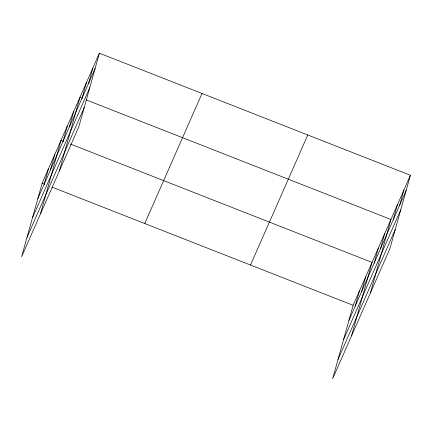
<?xml version="1.0" encoding="UTF-8"?>
<svg xmlns="http://www.w3.org/2000/svg" width="432" height="432" viewBox="0 0 432 432"><rect width="100%" height="100%" fill="white"/><g stroke="black" fill="none" stroke-linecap="round" stroke-linejoin="round"><path stroke-width="0.65" d="M99.387 53.195L42.12 183.254L21.6 256.748L78.867 126.689L99.387 53.195L410.4 175.252L389.88 248.746L332.613 378.805L353.133 305.311L410.4 175.252M44.172 184.167L48.422 168.95M50.468 169.857L54.718 154.64M40.5 213.829L61.02 140.335L63.504 141.313M63.072 141.248L67.316 126.031M69.368 126.938L73.618 111.721M59.4 170.91L79.92 97.416L82.404 98.393M82.161 97.891L86.405 82.674M88.652 83.155L92.896 67.937M355.18 306.223L359.429 291.006M361.481 291.913L365.731 276.696M351.508 335.885L372.028 262.391L70.351 143.996M374.08 263.304L378.329 248.087M380.381 248.994L384.631 233.777M370.408 292.966L390.928 219.472L86.135 99.857M393.169 219.947L397.418 204.73M399.659 205.211L403.909 189.994M37.87 198.472L95.143 68.413M32.503 217.701L89.77 87.642M26.968 237.519L84.24 107.46M144.752 223.533L202.025 93.474M250.495 265.032L307.768 134.973M348.883 320.528L406.15 190.469M343.51 339.757L400.783 209.698M337.981 359.575L395.248 229.516M42.12 183.254L44.609 184.232M52.072 187.159L353.133 305.311"/></g></svg>
